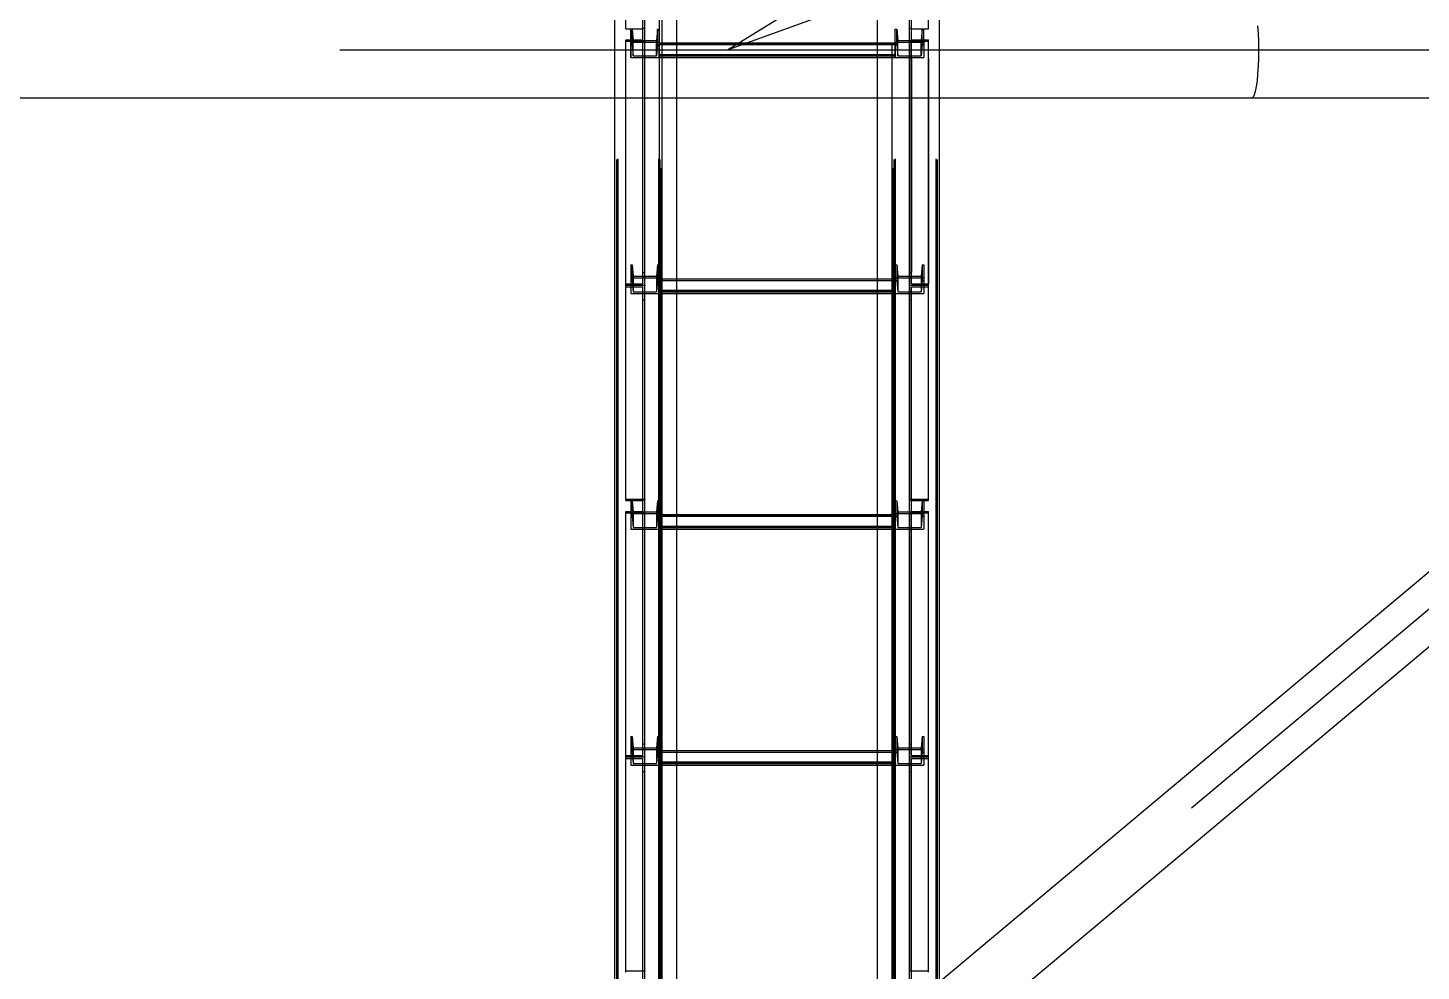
# Model space of a CAD drawing. Header units: millimetres. Extents: x 150209.93 to 150215.05, y 136675.65 to 136679.93.
# Drawn here: x 150213.7881 to 150213.906, y 136678.3549 to 136678.4347 of the extents above; entities that cross this region are included whole.
import ezdxf

# ---------------------------------------------------------------- set-up
doc = ezdxf.new("R2010")
doc.units = ezdxf.units.MM
doc.header["$LTSCALE"] = 0.25
for name, pattern in [('CENTER', [50.8, 31.75, -6.35, 6.35, -6.35]), ('XKITLINE00', [0]), ('XKITLINE02', [4, 2, -2]), ('XKITLINE03', [6, 3, -1, 1, -1])]:
    doc.linetypes.add(name, pattern=pattern)

# ---------------------------------------------------------------- blocks, each defined once
blk = doc.blocks.new('çatıı')
at = {"color": 8, "linetype": 'CENTER'}
for p, q in [((24593.95, 14010.27), (24884.52, 14190.27)), ((24593.95, 14010.27), (24821.2, 14092.77)), ((25173.61, 14010.27), (23430, 12550.27)), ((23430, 14010.27), (24815.89, 14010.27)), ((24815.89, 14010.27), (26261.35, 14010.27))]:
    blk.add_line(p, q, dxfattribs=at)
at = {"color": 1, "linetype": 'XKITLINE03'}
for p, q in [((24559, 12460.22), (24559, 14136.58)), ((24670.99, 12460.22), (24670.99, 14136.58)), ((24565, 14100.27), (24565, 12460.27)), ((24665, 12460.27), (24665, 14100.27)), ((24559, 13910.64), (24559, 14013.98)), ((24565, 14007.01), (24565, 14013.62)), ((24664.97, 14013.62), (24664.97, 14007.01)), ((24670.98, 14013.98), (24670.98, 13910.64)), ((24565, 14007.72), (24664.97, 14007.72)), ((24559, 13820.13), (24559, 13910.64)), ((24565, 13907.18), (24565, 13913.8)), ((24664.97, 13913.8), (24664.97, 13907.18)), ((24670.98, 13910.64), (24670.98, 13820.13)), ((24565, 13907.89), (24664.97, 13907.89)), ((24559, 13710.99), (24559, 13814.33)), ((24565, 13807.36), (24565, 13813.97)), ((24664.97, 13813.97), (24664.97, 13807.36)), ((24670.98, 13814.33), (24670.98, 13710.99)), ((24565, 13808.07), (24664.97, 13808.07)), ((24559, 13620.48), (24559, 13710.99)), ((24565, 13707.53), (24565, 13714.14)), ((24664.97, 13714.14), (24664.97, 13707.53)), ((24670.98, 13710.99), (24670.98, 13620.48)), ((24565, 13708.24), (24664.97, 13708.24))]:
    blk.add_line(p, q, dxfattribs=at)
at = {"color": 116, "linetype": 'XKITLINE02', "true_color": 0x136734}
for p, q in [((24551, 14019.18), (24551, 14110.24)), ((24558.2, 14013.65), (24558.2, 14109.62)), ((24559, 14013.65), (24559, 14110.24)), ((24670.98, 14013.65), (24670.98, 14110.24)), ((24671.78, 14017.22), (24671.78, 14109.62)), ((24547.15, 12464.01), (24547.15, 14108.01)), ((24547.68, 12464.27), (24547.68, 14108.55)), ((24564.91, 12464.27), (24564.92, 14108.55)), ((24565.45, 12464.01), (24565.45, 14108.01)), ((24664.54, 12464.01), (24664.54, 14108.01)), ((24665.07, 12464.27), (24665.07, 14108.55)), ((24678.98, 14019.18), (24678.98, 14108.62)), ((24682.31, 12464.27), (24682.31, 14108.55)), ((24682.84, 12464.01), (24682.84, 14108.01)), ((24565, 12460.27), (24565, 14101.46)), ((24565.85, 12460.36), (24565.85, 14101.37)), ((24657.5, 12461.41), (24657.5, 14101.41)), ((24664.15, 12460.36), (24664.15, 14101.37)), ((24665, 12460.27), (24665, 14101.46)), ((24657.5, 13989.97), (24657.5, 14062.48)), ((24663.69, 12512.75), (24663.69, 14066.32)), ((24546.3, 12527.64), (24546.3, 14052.58)), ((24566.3, 13989.97), (24566.3, 14040.21)), ((24572.5, 12461.41), (24572.5, 14036.38)), ((24572.5, 13989.97), (24572.5, 14036.38)), ((24671.78, 14013.65), (24671.78, 14026.83)), ((24683.69, 13989.97), (24683.69, 14030.57)), ((24551, 14019.18), (24558.2, 14019.18)), ((24553, 14012.5), (24553, 14019.11)), ((24553, 14019.11), (24553.68, 14019.11)), ((24553, 14013.62), (24553, 14019.11)), ((24553.68, 14012.5), (24553.68, 14019.11)), ((24553.68, 14019.11), (24554.06, 14014.32)), ((24558.2, 13911.19), (24558.2, 14019.45)), ((24558.2, 14019.45), (24559, 14019.45)), ((24559, 13910.64), (24559, 14019.45)), ((24564.32, 14019.11), (24563.93, 14014.32)), ((24564.32, 14012.5), (24564.32, 14019.11)), ((24564.32, 14019.11), (24565, 14019.11)), ((24565, 14012.5), (24565, 14019.11)), ((24565, 14013.62), (24565, 14019.11)), ((24664.97, 14013.59), (24664.97, 14019.11)), ((24664.97, 14019.11), (24665.66, 14019.11)), ((24664.97, 14012.5), (24664.97, 14019.11)), ((24665.66, 14019.11), (24666.04, 14014.32)), ((24665.66, 14012.5), (24665.66, 14019.11)), ((24670.98, 14006.75), (24670.98, 14019.45)), ((24670.98, 14019.45), (24671.78, 14019.45)), ((24671.78, 13911.19), (24671.78, 14019.45)), ((24671.78, 14019.18), (24678.98, 14019.18)), ((24676.3, 14019.11), (24675.91, 14014.32)), ((24676.3, 14019.11), (24676.98, 14019.11)), ((24676.3, 14012.5), (24676.3, 14019.11)), ((24676.98, 14013.59), (24676.98, 14019.11)), ((24676.98, 14012.5), (24676.98, 14019.11)), ((24551, 13910.64), (24551, 14014.53)), ((24551, 14014.53), (24558.2, 14014.53)), ((24551, 14013.98), (24559, 14013.98)), ((24553, 14007.01), (24553, 14013.62)), ((24553, 14013.62), (24565, 14013.62)), ((24553, 14012.5), (24553.68, 14012.5)), ((24553, 14012.5), (24553, 14007.01)), ((24553.68, 14012.5), (24554.06, 14007.71)), ((24554.06, 14007.71), (24554.06, 14014.32)), ((24554.06, 14014.32), (24563.93, 14014.32)), ((24558.2, 14013.65), (24559, 14013.65)), ((24563.93, 14007.71), (24563.93, 14014.32)), ((24564.32, 14012.5), (24563.93, 14007.71)), ((24564.32, 14012.5), (24565, 14012.5)), ((24565, 14007.01), (24565, 14013.62)), ((24565, 14007.01), (24565, 14013.21)), ((24565, 14013.21), (24664.97, 14013.21)), ((24565, 14013.17), (24664.97, 14013.17)), ((24565, 14012.54), (24664.97, 14012.54)), ((24565, 14012.5), (24565, 14007.01)), ((24565, 14012.5), (24664.97, 14012.5)), ((24664.97, 14007.01), (24664.97, 14013.21)), ((24664.97, 14013.62), (24676.98, 14013.62)), ((24664.97, 14013.59), (24664.97, 14007.01)), ((24664.97, 14012.5), (24664.97, 14007.01)), ((24664.97, 14012.5), (24665.66, 14012.5)), ((24665.66, 14012.5), (24666.04, 14007.71)), ((24666.04, 14014.32), (24675.91, 14014.32)), ((24666.04, 14007.71), (24666.04, 14014.32)), ((24670.98, 14013.98), (24678.98, 14013.98)), ((24670.98, 14013.65), (24671.78, 14013.65)), ((24671.78, 14014.53), (24678.98, 14014.53)), ((24675.91, 14007.71), (24675.91, 14014.32)), ((24676.3, 14012.5), (24675.91, 14007.71)), ((24676.3, 14012.5), (24676.98, 14012.5)), ((24676.98, 14013.59), (24676.98, 14007.01)), ((24676.98, 14012.5), (24676.98, 14007.01)), ((24678.98, 13910.64), (24678.98, 14014.53)), ((24553, 14007.01), (24565, 14007.01)), ((24554.06, 14007.71), (24563.93, 14007.71)), ((24565, 14008.36), (24664.97, 14008.36)), ((24565, 14007.77), (24664.97, 14007.77)), ((24565, 14007.72), (24664.97, 14007.72)), ((24565, 14007.01), (24664.97, 14007.01)), ((24664.97, 14007.01), (24676.98, 14007.01)), ((24666.04, 14007.71), (24675.91, 14007.71)), ((24670.98, 13910.64), (24670.98, 14006.75)), ((24671.78, 14006.75), (24671.78, 13916.11)), ((24678.98, 14006.75), (24678.98, 13911.19)), ((24553, 13919.29), (24553, 13912.68)), ((24553, 13919.29), (24553.68, 13919.29)), ((24553, 13919.29), (24553, 13913.8)), ((24553.68, 13919.29), (24553.68, 13912.68)), ((24553.68, 13919.29), (24554.06, 13914.49)), ((24558.2, 13916.11), (24559, 13916.11)), ((24564.32, 13919.29), (24563.93, 13914.49)), ((24564.32, 13919.29), (24564.32, 13912.68)), ((24564.32, 13919.29), (24565, 13919.29)), ((24565, 13919.29), (24565, 13912.68)), ((24565, 13919.29), (24565, 13913.8)), ((24664.97, 13919.29), (24664.97, 13913.8)), ((24664.97, 13919.29), (24665.66, 13919.29)), ((24664.97, 13919.29), (24664.97, 13912.68)), ((24665.66, 13919.29), (24666.04, 13914.49)), ((24665.66, 13919.29), (24665.66, 13912.68)), ((24670.98, 13916.11), (24671.78, 13916.11)), ((24676.3, 13919.29), (24675.91, 13914.49)), ((24676.3, 13919.29), (24676.98, 13919.29)), ((24676.3, 13919.29), (24676.3, 13912.68)), ((24676.98, 13919.29), (24676.98, 13913.8)), ((24676.98, 13919.29), (24676.98, 13912.68)), ((24551, 13911.19), (24558.2, 13911.19)), ((24551, 13819.52), (24551, 13910.64)), ((24551, 13910.64), (24559, 13910.64)), ((24551, 13910.64), (24559, 13910.64)), ((24551, 13910.02), (24558.2, 13910.02)), ((24553, 13913.8), (24553, 13907.18)), ((24553, 13913.8), (24565, 13913.8)), ((24553, 13912.68), (24553.68, 13912.68)), ((24553, 13912.68), (24553, 13907.18)), ((24553.68, 13912.68), (24554.06, 13907.88)), ((24554.06, 13914.49), (24554.06, 13907.88)), ((24554.06, 13914.49), (24563.93, 13914.49)), ((24558.2, 13814), (24558.2, 13910.02)), ((24559, 13814), (24559, 13910.64)), ((24563.93, 13914.49), (24563.93, 13907.88)), ((24564.32, 13912.68), (24563.93, 13907.88)), ((24564.32, 13912.68), (24565, 13912.68)), ((24565, 13913.8), (24565, 13907.18)), ((24565, 13907.18), (24565, 13913.38)), ((24565, 13913.38), (24572.5, 13913.38)), ((24565, 13913.34), (24664.97, 13913.34)), ((24565, 13912.72), (24664.97, 13912.72)), ((24565, 13912.68), (24565, 13907.18)), ((24565, 13912.68), (24664.97, 13912.68)), ((24657.5, 13913.38), (24664.97, 13913.38)), ((24664.97, 13913.8), (24676.98, 13913.8)), ((24664.97, 13913.8), (24664.97, 13907.18)), ((24664.97, 13907.18), (24664.97, 13913.38)), ((24664.97, 13912.68), (24664.97, 13907.18)), ((24664.97, 13912.68), (24665.66, 13912.68)), ((24665.66, 13912.68), (24666.04, 13907.88)), ((24666.04, 13914.49), (24675.91, 13914.49)), ((24666.04, 13914.49), (24666.04, 13907.88)), ((24670.98, 13814), (24670.98, 13910.64)), ((24670.98, 13910.64), (24678.98, 13910.64)), ((24670.98, 13910.64), (24678.98, 13910.64)), ((24671.78, 13911.19), (24678.98, 13911.19)), ((24671.78, 13814), (24671.78, 13910.02)), ((24671.78, 13910.02), (24678.98, 13910.02)), ((24675.91, 13914.49), (24675.91, 13907.88)), ((24676.3, 13912.68), (24675.91, 13907.88)), ((24676.3, 13912.68), (24676.98, 13912.68)), ((24676.98, 13913.8), (24676.98, 13907.18)), ((24676.98, 13912.68), (24676.98, 13907.18)), ((24678.98, 13819.52), (24678.98, 13910.64)), ((24553, 13907.18), (24565, 13907.18)), ((24554.06, 13907.88), (24563.93, 13907.88)), ((24558.2, 13904.5), (24559, 13904.5)), ((24565, 13908.53), (24664.97, 13908.53)), ((24565, 13907.95), (24664.97, 13907.95)), ((24565, 13907.89), (24572.5, 13907.89)), ((24565, 13907.18), (24572.5, 13907.18)), ((24657.5, 13907.89), (24664.97, 13907.89)), ((24657.5, 13907.18), (24664.97, 13907.18)), ((24664.97, 13907.18), (24676.98, 13907.18)), ((24666.04, 13907.88), (24675.91, 13907.88)), ((24670.98, 13904.5), (24671.78, 13904.5)), ((24551, 13820.13), (24559, 13820.13)), ((24551, 13819.52), (24558.2, 13819.52)), ((24551, 13710.99), (24551, 13814.88)), ((24551, 13814.88), (24558.2, 13814.88)), ((24553, 13819.46), (24553, 13812.85)), ((24553, 13819.46), (24553.68, 13819.46)), ((24553, 13819.46), (24553, 13813.97)), ((24553.68, 13819.46), (24553.68, 13812.85)), ((24553.68, 13819.46), (24554.06, 13814.67)), ((24554.06, 13814.67), (24554.06, 13808.06)), ((24554.06, 13814.67), (24563.93, 13814.67)), ((24558.2, 13711.53), (24558.2, 13819.8)), ((24558.2, 13819.8), (24559, 13819.8)), ((24559, 13710.99), (24559, 13819.8)), ((24564.32, 13819.46), (24563.93, 13814.67)), ((24563.93, 13814.67), (24563.93, 13808.06)), ((24564.32, 13819.46), (24564.32, 13812.85)), ((24564.32, 13819.46), (24565, 13819.46)), ((24565, 13819.46), (24565, 13812.85)), ((24565, 13819.46), (24565, 13813.97)), ((24664.97, 13819.46), (24664.97, 13813.97)), ((24664.97, 13819.46), (24665.66, 13819.46)), ((24664.97, 13819.46), (24664.97, 13812.85)), ((24665.66, 13819.46), (24666.04, 13814.67)), ((24665.66, 13819.46), (24665.66, 13812.85)), ((24666.04, 13814.67), (24675.91, 13814.67)), ((24666.04, 13814.67), (24666.04, 13808.06)), ((24670.98, 13820.13), (24678.98, 13820.13)), ((24670.98, 13710.99), (24670.98, 13819.8)), ((24670.98, 13819.8), (24671.78, 13819.8)), ((24671.78, 13711.53), (24671.78, 13819.8)), ((24671.78, 13819.52), (24678.98, 13819.52)), ((24671.78, 13814.88), (24678.98, 13814.88)), ((24676.3, 13819.46), (24675.91, 13814.67)), ((24675.91, 13814.67), (24675.91, 13808.06)), ((24676.3, 13819.46), (24676.98, 13819.46)), ((24676.3, 13819.46), (24676.3, 13812.85)), ((24676.98, 13819.46), (24676.98, 13813.97)), ((24676.98, 13819.46), (24676.98, 13812.85)), ((24678.98, 13710.99), (24678.98, 13814.88)), ((24551, 13814.33), (24559, 13814.33)), ((24553, 13813.97), (24553, 13807.36)), ((24553, 13813.97), (24565, 13813.97)), ((24553, 13812.85), (24553.68, 13812.85)), ((24553, 13812.85), (24553, 13807.36)), ((24553.68, 13812.85), (24554.06, 13808.06)), ((24558.2, 13814), (24559, 13814)), ((24564.32, 13812.85), (24563.93, 13808.06)), ((24564.32, 13812.85), (24565, 13812.85)), ((24565, 13807.36), (24565, 13813.97)), ((24565, 13807.36), (24565, 13813.56)), ((24565, 13813.56), (24572.5, 13813.56)), ((24565, 13813.52), (24664.97, 13813.52)), ((24565, 13812.89), (24664.97, 13812.89)), ((24565, 13812.85), (24565, 13807.36)), ((24565, 13812.85), (24664.97, 13812.85)), ((24565, 13808.7), (24664.97, 13808.7)), ((24657.5, 13813.56), (24664.97, 13813.56)), ((24664.97, 13807.36), (24664.97, 13813.56)), ((24664.97, 13813.97), (24676.98, 13813.97)), ((24664.97, 13813.97), (24664.97, 13807.36)), ((24664.97, 13812.85), (24664.97, 13807.36)), ((24664.97, 13812.85), (24665.66, 13812.85)), ((24665.66, 13812.85), (24666.04, 13808.06)), ((24670.98, 13814.33), (24678.98, 13814.33)), ((24670.98, 13814), (24671.78, 13814)), ((24676.3, 13812.85), (24675.91, 13808.06)), ((24676.3, 13812.85), (24676.98, 13812.85)), ((24676.98, 13813.97), (24676.98, 13807.36)), ((24676.98, 13812.85), (24676.98, 13807.36)), ((24553, 13807.36), (24565, 13807.36)), ((24554.06, 13808.06), (24563.93, 13808.06)), ((24565, 13808.12), (24664.97, 13808.12)), ((24565, 13808.07), (24572.5, 13808.07)), ((24565, 13807.36), (24572.5, 13807.36)), ((24657.5, 13808.07), (24664.97, 13808.07)), ((24657.5, 13807.36), (24664.97, 13807.36)), ((24664.97, 13807.36), (24676.98, 13807.36)), ((24666.04, 13808.06), (24675.91, 13808.06)), ((24553, 13719.63), (24553, 13713.02)), ((24553, 13719.63), (24553.68, 13719.63)), ((24553, 13719.63), (24553, 13714.14)), ((24553.68, 13719.63), (24553.68, 13713.02)), ((24553.68, 13719.63), (24554.06, 13714.84)), ((24554.06, 13714.84), (24554.06, 13708.23)), ((24554.06, 13714.84), (24563.93, 13714.84)), ((24558.2, 13716.46), (24559, 13716.46)), ((24564.32, 13719.63), (24563.93, 13714.84)), ((24563.93, 13714.84), (24563.93, 13708.23)), ((24564.32, 13719.63), (24564.32, 13713.02)), ((24564.32, 13719.63), (24565, 13719.63)), ((24565, 13719.63), (24565, 13713.02)), ((24565, 13719.63), (24565, 13714.14)), ((24664.97, 13719.63), (24664.97, 13714.14)), ((24664.97, 13719.63), (24665.66, 13719.63)), ((24664.97, 13719.63), (24664.97, 13713.02)), ((24665.66, 13719.63), (24666.04, 13714.84)), ((24665.66, 13719.63), (24665.66, 13713.02)), ((24666.04, 13714.84), (24675.91, 13714.84)), ((24666.04, 13714.84), (24666.04, 13708.23)), ((24670.98, 13716.46), (24671.78, 13716.46)), ((24676.3, 13719.63), (24675.91, 13714.84)), ((24675.91, 13714.84), (24675.91, 13708.23)), ((24676.3, 13719.63), (24676.98, 13719.63)), ((24676.3, 13719.63), (24676.3, 13713.02)), ((24676.98, 13719.63), (24676.98, 13714.14)), ((24676.98, 13719.63), (24676.98, 13713.02)), ((24551, 13711.53), (24558.2, 13711.53)), ((24551, 13619.87), (24551, 13710.99)), ((24551, 13710.99), (24559, 13710.99)), ((24551, 13710.99), (24559, 13710.99)), ((24551, 13710.37), (24558.2, 13710.37)), ((24553, 13714.14), (24553, 13707.53)), ((24553, 13714.14), (24565, 13714.14)), ((24553, 13713.02), (24553.68, 13713.02)), ((24553, 13713.02), (24553, 13707.53)), ((24553.68, 13713.02), (24554.06, 13708.23)), ((24558.2, 13614.35), (24558.2, 13710.37)), ((24559, 13614.35), (24559, 13710.99)), ((24564.32, 13713.02), (24563.93, 13708.23)), ((24564.32, 13713.02), (24565, 13713.02)), ((24565, 13714.14), (24565, 13707.53)), ((24565, 13707.53), (24565, 13713.73)), ((24565, 13713.73), (24572.5, 13713.73)), ((24565, 13713.69), (24664.97, 13713.69)), ((24565, 13713.06), (24664.97, 13713.06)), ((24565, 13713.02), (24565, 13707.53)), ((24565, 13713.02), (24664.97, 13713.02)), ((24565, 13708.88), (24664.97, 13708.88)), ((24657.5, 13713.73), (24664.97, 13713.73)), ((24664.97, 13714.14), (24676.98, 13714.14)), ((24664.97, 13714.14), (24664.97, 13707.53)), ((24664.97, 13707.53), (24664.97, 13713.73)), ((24664.97, 13713.02), (24664.97, 13707.53)), ((24664.97, 13713.02), (24665.66, 13713.02)), ((24665.66, 13713.02), (24666.04, 13708.23)), ((24670.98, 13614.35), (24670.98, 13710.99)), ((24670.98, 13710.99), (24678.98, 13710.99)), ((24670.98, 13710.99), (24678.98, 13710.99)), ((24671.78, 13711.53), (24678.98, 13711.53)), ((24671.78, 13614.35), (24671.78, 13710.37)), ((24671.78, 13710.37), (24678.98, 13710.37)), ((24676.3, 13713.02), (24675.91, 13708.23)), ((24676.3, 13713.02), (24676.98, 13713.02)), ((24676.98, 13714.14), (24676.98, 13707.53)), ((24676.98, 13713.02), (24676.98, 13707.53)), ((24678.98, 13619.87), (24678.98, 13710.99)), ((24553, 13707.53), (24565, 13707.53)), ((24554.06, 13708.23), (24563.93, 13708.23)), ((24558.2, 13704.85), (24559, 13704.85)), ((24565, 13708.29), (24664.97, 13708.29)), ((24565, 13708.24), (24572.5, 13708.24)), ((24565, 13707.53), (24572.5, 13707.53)), ((24657.5, 13708.24), (24664.97, 13708.24)), ((24657.5, 13707.53), (24664.97, 13707.53)), ((24664.97, 13707.53), (24676.98, 13707.53)), ((24666.04, 13708.23), (24675.91, 13708.23)), ((24670.98, 13704.85), (24671.78, 13704.85)), ((24551, 13620.48), (24559, 13620.48)), ((24670.98, 13620.48), (24678.98, 13620.48))]:
    blk.add_line(p, q, dxfattribs=at)
at = {"color": 8, "linetype": 'XKITLINE00'}
for p, q in [((24818.32, 14020.42), (24818.53, 14017.22)), ((24818.53, 14017.22), (24818.66, 14013.8)), ((24818.66, 14013.8), (24818.7, 14010.27)), ((24818.7, 14010.27), (24818.66, 14006.75)), ((24818.53, 14003.33), (24818.32, 14000.12)), ((24818.66, 14006.75), (24818.53, 14003.33)), ((24818.32, 14000.12), (24818.04, 13997.23)), ((24817.29, 13992.69), (24816.85, 13991.2)), ((24817.3, 13992.69), (24816.85, 13991.2)), ((24817.7, 13994.72), (24817.3, 13992.69)), ((24818.04, 13997.23), (24817.7, 13994.72)), ((23506.2, 12629.97), (25130.41, 13989.99)), ((23551.02, 13989.97), (24815.89, 13989.97)), ((24815.89, 13989.97), (24816.38, 13990.28)), ((24815.89, 13989.97), (24816.38, 13990.28)), ((24815.89, 13989.97), (25130.4, 13989.97)), ((24816.85, 13991.2), (24816.38, 13990.28)), ((24816.85, 13991.2), (24816.38, 13990.28)), ((23506.2, 12598.19), (25161.6, 13984.33))]:
    blk.add_line(p, q, dxfattribs=at)
at = {"color": 7, "linetype": 'XKITLINE00'}
for p, q in [((24546.3, 13500.89), (24546.3, 13989.97)), ((24566.3, 13517.63), (24566.3, 13989.97)), ((24572.5, 13522.82), (24572.5, 13989.97)), ((24657.5, 13594), (24657.5, 13989.97)), ((24663.69, 13599.18), (24663.69, 13989.97)), ((24683.69, 13615.93), (24683.69, 13989.97)), ((24572.5, 13913.38), (24657.5, 13913.38)), ((24572.5, 13907.89), (24657.5, 13907.89)), ((24572.5, 13907.18), (24657.5, 13907.18)), ((24572.5, 13813.56), (24657.5, 13813.56)), ((24572.5, 13808.07), (24657.5, 13808.07)), ((24572.5, 13807.36), (24657.5, 13807.36)), ((24572.5, 13713.73), (24657.5, 13713.73)), ((24572.5, 13708.24), (24657.5, 13708.24)), ((24572.5, 13707.53), (24657.5, 13707.53))]:
    blk.add_line(p, q, dxfattribs=at)
at = {"color": 1, "linetype": 'XKITLINE00'}
for centre in [(24559, 14013.98), (24565, 14013.62), (24664.97, 14013.62), (24670.98, 14013.98), (24565, 14007.72), (24565, 14007.01), (24664.97, 14007.72), (24664.97, 14007.01), (24559, 13910.64), (24559, 13910.64), (24565, 13913.8), (24664.97, 13913.8), (24670.98, 13910.64), (24670.98, 13910.64), (24565, 13907.89), (24565, 13907.18), (24664.97, 13907.89), (24664.97, 13907.18), (24559, 13820.13), (24670.98, 13820.13), (24559, 13814.33), (24565, 13813.97), (24664.97, 13813.97), (24670.98, 13814.33), (24565, 13808.07), (24565, 13807.36), (24664.97, 13808.07), (24664.97, 13807.36), (24559, 13710.99), (24559, 13710.99), (24565, 13714.14), (24664.97, 13714.14), (24670.98, 13710.99), (24670.98, 13710.99), (24565, 13708.24), (24565, 13707.53), (24664.97, 13708.24), (24664.97, 13707.53), (24559, 13620.48), (24670.98, 13620.48)]:
    blk.add_circle(centre, 0.05, dxfattribs=at)
at = {"color": 8, "linetype": 'XKITLINE00'}
for centre in [(24593.95, 14010.27), (24593.95, 14010.27), (24815.89, 14010.27), (24815.89, 14010.27)]:
    blk.add_circle(centre, 0.05, dxfattribs=at)

msp = doc.modelspace()

# ---------------------------------------------------------------- block references
at = {"xscale": 0.0002000170049888334, "yscale": 0.0002000170049888334, "zscale": 0.0002000170049888334}
msp.add_blockref('çatıı', (150208.92807, 136675.63059), dxfattribs=at)

doc.saveas('drawing.dxf')
